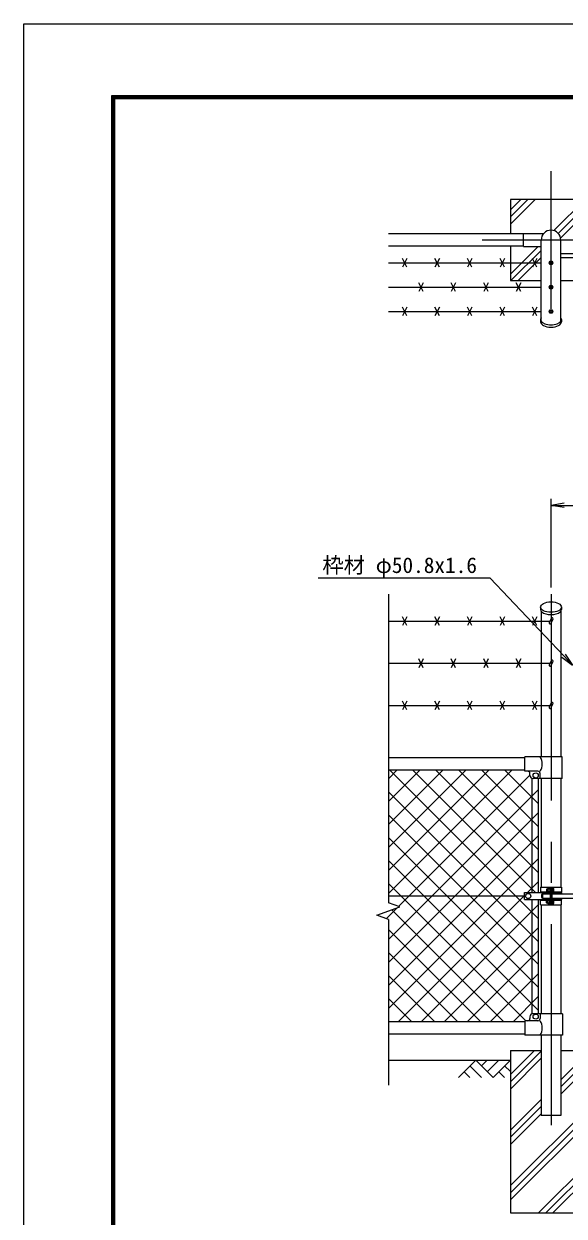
# Model space of a CAD drawing. Units: millimetres, scale not verified. Extents: x -4200 to 4200, y -2970 to 2970.
# Drawn here: x -4200 to -2539, y -699 to 2970 of the extents above; entities that cross this region are included whole.
import ezdxf
from ezdxf.enums import TextEntityAlignment as Align

# ---------------------------------------------------------------- set-up
doc = ezdxf.new("R2010")
doc.units = ezdxf.units.MM
doc.header["$LTSCALE"] = 20
doc.linetypes.add('USER1', pattern=[50.8, 31.75, -6.35, 6.35, -6.35])
for name, color, linetype, lineweight in [('0-0_D-STR-TXT', 7, 'Continuous', 9), ('0-1_D-TTL', 7, 'Continuous', 9), ('0-3_D-STR4', 7, 'Continuous', 9), ('0-4_D-BMK', 2, 'USER1', 13), ('0-5_D-STR1', 1, 'Continuous', 18), ('0-6_D-BGD', 7, 'Continuous', 9), ('0-7_D-DCR-HCH', 7, 'Continuous', 9), ('0-8_D-STR3', 3, 'Continuous', 13), ('0-9_D-STR-DIM', 7, 'Continuous', 9), ('0-A_0', 7, 'Continuous', 9), ('0-B_D-STR2', 7, 'Continuous', 9)]:
    doc.layers.add(name, color=color, linetype=linetype, lineweight=lineweight)
doc.styles.add('ＭＳ ゴシック', font='')
doc.styles.get('ＭＳ ゴシック').set_extended_font_data('MS Gothic')

# ---------------------------------------------------------------- blocks, each defined once
blk = doc.blocks.new('_Open')
at = {"layer": '0-A_0'}
blk.add_line((-20, 3.33), (0, 0), dxfattribs=at)
blk.add_lwpolyline([(-20, -3.33), (0, 0), (-20, 0)], dxfattribs=at)
blk = doc.blocks.new('MLeader9')
at = {"layer": '0-0_D-STR-TXT'}
blk.add_line((-2535.88, 1030.78), (-2513.21, 997.16), dxfattribs=at)
for points in [[(-2540.72, 1026.19), (-2766.16, 1264.11), (-3288.23, 1264.11), (-3295.43, 1264.11)], [(-2545.56, 1021.61), (-2513.21, 997.16), (-2540.72, 1026.19)]]:
    blk.add_lwpolyline(points, dxfattribs=at)

msp = doc.modelspace()

# ---------------------------------------------------------------- linework, layer by layer
at = {"layer": '0-1_D-TTL', "color": 2, "lineweight": 18}
msp.add_lwpolyline([(-4200, 2970), (4200, 2970), (4200, -2970), (-4200, -2970)], close=True, dxfattribs=at)
at = {"layer": '0-1_D-TTL'}
for points in [[(-3930, 2750), (3930, 2750), (3930, -2750), (-3930, -2750)], [(-3927.5, 2747.5), (3927.5, 2747.5), (3927.5, -2747.5), (-3927.5, -2747.5)], [(-3925, 2745), (3925, 2745), (3925, -2745), (-3925, -2745)], [(-3922.5, 2742.5), (3922.5, 2742.5), (3922.5, -2742.5), (-3922.5, -2742.5)], [(-3920, 2740), (3920, 2740), (3920, -2740), (-3920, -2740)]]:
    msp.add_lwpolyline(points, close=True, dxfattribs=at)
at = {"layer": '0-3_D-STR4'}
for p, q in [((-2704.32, 2429.85), (-2704.32, 2323.85)), ((-2704.32, -188.63), (-2704.32, -688.63)), ((-2704.32, -188.63), (-2609.57, -188.63)), ((-2549.07, -188.63), (-2454.32, -188.63)), ((-2704.32, -688.63), (-2454.32, -688.63))]:
    msp.add_line(p, q, dxfattribs=at)
for points in [[(-2454.32, 2324.55), (-2454.32, 2429.85), (-2704.32, 2429.85)], [(-2704.32, 2285.85), (-2704.32, 2179.85), (-2609.57, 2179.85)], [(-2549.07, 2179.85), (-2454.32, 2179.85), (-2454.32, 2250.65)]]:
    msp.add_lwpolyline(points, dxfattribs=at)
at = {"layer": '0-4_D-BMK'}
for p, q in [((-2579.32, 2092.72), (-2579.32, 2516.99)), ((-2367.19, 2304.85), (-2791.45, 2304.85)), ((-2579.32, 1215.52), (-2579.32, -418.63))]:
    msp.add_line(p, q, dxfattribs=at)
at = {"layer": '0-5_D-STR1'}
for p, q in [((-2664.32, 2323.85), (-3079.32, 2323.85)), ((-2664.32, 2285.85), (-3079.32, 2285.85)), ((-2609.57, 2054.48), (-2609.57, 2304.85)), ((-2549.07, 2054.48), (-2549.07, 2304.85)), ((-2611.42, 2059.85), (-2611.42, 2052.93)), ((-2547.22, 2059.85), (-2547.22, 2052.93)), ((-2611.42, 1175.37), (-2611.42, 1168.44)), ((-2547.22, 1175.37), (-2547.22, 1168.44)), ((-2609.57, 1163.07), (-2609.57, 714.37)), ((-2549.07, 1163.07), (-2549.07, 714.37)), ((-2659.32, 711.37), (-3079.32, 711.37)), ((-2659.32, 673.37), (-3079.32, 673.37)), ((-2609.57, 648.37), (-2609.57, 313.87)), ((-2549.07, 648.37), (-2549.07, 313.87)), ((-2609.57, 298.87), (-2609.57, 296.87)), ((-2549.07, 298.87), (-2549.07, 296.87)), ((-2609.57, 275.87), (-2609.57, 273.87)), ((-2609.57, 258.87), (-2609.57, -75.63)), ((-2549.07, 275.87), (-2549.07, 273.87)), ((-2549.07, 258.87), (-2549.07, -75.63)), ((-2659.32, -100.63), (-3079.32, -100.63)), ((-2659.32, -138.63), (-3079.32, -138.63)), ((-2609.57, -141.63), (-2609.57, -388.63)), ((-2549.07, -141.63), (-2549.07, -388.63)), ((-2549.07, -388.63), (-2609.57, -388.63))]:
    msp.add_line(p, q, dxfattribs=at)
msp.add_arc((-2579.32, 2304.85), 30.25, 0, 180, dxfattribs=at)
for centre, major_axis, start_param, end_param in [((-2579.32, 2059.85), (32.1, 0), 2.8004339, 6.6243441), ((-2579.32, 2052.93), (32.1, 0), 3.1415927, 6.2831853), ((-2579.32, 1168.44), (-32.1, 0), 6.2831853, 9.424778)]:
    msp.add_ellipse(centre, major_axis=major_axis, ratio=0.5, start_param=start_param, end_param=end_param, dxfattribs=at)
msp.add_ellipse((-2579.32, 1175.37), major_axis=(-32.1, 0), ratio=0.5, dxfattribs=at)
at = {"layer": '0-6_D-BGD'}
msp.add_line((-3079.32, -218.63), (-2704.32, -218.63), dxfattribs=at)
at = {"layer": '0-7_D-DCR-HCH'}
for p, q in [((-2704.32, 2353.63), (-2628.1, 2429.85)), ((-2704.32, 2375.73), (-2650.2, 2429.85)), ((-2704.32, 2397.83), (-2672.3, 2429.85)), ((-2569.65, 2334.68), (-2474.47, 2429.85)), ((-2556.2, 2326.03), (-2454.32, 2427.91)), ((-2548.68, 2311.46), (-2454.32, 2405.81)), ((-2704.32, 2200), (-2619.17, 2285.15)), ((-2702.37, 2179.85), (-2609.57, 2272.66)), ((-2680.28, 2179.85), (-2609.48, 2250.65)), ((-2618.57, 2263.65), (-2609.57, 2272.66)), ((-2810.75, -218.63), (-2863.96, -271.84)), ((-2810.75, -218.63), (-2757.53, -271.84)), ((-2793.1, -236.46), (-2775.27, -218.63)), ((-2775.27, -254.11), (-2739.8, -218.63)), ((-2757.53, -271.84), (-2704.32, -218.63)), ((-2704.32, -263.23), (-2629.72, -188.63)), ((-2704.32, -285.33), (-2609.57, -190.58)), ((-2704.32, -307.43), (-2609.57, -212.68)), ((-2549.07, -278.69), (-2459.01, -188.63)), ((-2549.07, -300.79), (-2454.32, -206.04)), ((-2846.22, -254.11), (-2828.4, -271.84)), ((-2828.48, -236.37), (-2792.85, -271.84)), ((-2739.8, -254.11), (-2721.98, -271.84)), ((-2722.06, -236.37), (-2704.32, -254.03)), ((-2549.07, -322.89), (-2454.32, -228.14)), ((-2704.32, -433.94), (-2609.57, -339.19)), ((-2704.32, -604.65), (-2454.32, -354.65)), ((-2704.32, -456.04), (-2609.57, -361.29)), ((-2704.32, -626.75), (-2454.32, -376.75)), ((-2704.32, -478.14), (-2609.57, -383.39)), ((-2704.32, -648.84), (-2454.32, -398.84)), ((-2617.6, -688.63), (-2454.32, -525.36)), ((-2595.5, -688.63), (-2454.32, -547.46)), ((-2573.4, -688.63), (-2454.32, -569.55))]:
    msp.add_line(p, q, dxfattribs=at)
at = {"layer": '0-8_D-STR3'}
for p, q in [((-2664.32, 2285.15), (-2609.57, 2285.15)), ((-3022.61, 2248.27), (-3036.03, 2221.44)), ((-3022.61, 2221.44), (-3036.03, 2248.27)), ((-2922.61, 2248.27), (-2936.03, 2221.44)), ((-2922.61, 2221.44), (-2936.03, 2248.27)), ((-2822.61, 2248.27), (-2836.03, 2221.44)), ((-2822.61, 2221.44), (-2836.03, 2248.27)), ((-2722.61, 2248.27), (-2736.03, 2221.44)), ((-2722.61, 2221.44), (-2736.03, 2248.27)), ((-2622.61, 2248.27), (-2636.03, 2221.44)), ((-2622.61, 2221.44), (-2636.03, 2248.27)), ((-2585.1, 2234.85), (-2582.21, 2239.85)), ((-2582.21, 2239.85), (-2576.44, 2239.85)), ((-2576.44, 2239.85), (-2573.55, 2234.85)), ((-2549.07, 2263.65), (-2448.72, 2263.65)), ((-2549.07, 2250.65), (-2448.72, 2250.65)), ((-3079.32, 2234.85), (-2609.57, 2234.85)), ((-2582.21, 2229.85), (-2585.1, 2234.85)), ((-2972.61, 2173.27), (-2986.03, 2146.44)), ((-2972.61, 2146.44), (-2986.03, 2173.27)), ((-2872.61, 2173.27), (-2886.03, 2146.44)), ((-2872.61, 2146.44), (-2886.03, 2173.27)), ((-2772.61, 2173.27), (-2786.03, 2146.44)), ((-2772.61, 2146.44), (-2786.03, 2173.27)), ((-2672.61, 2173.27), (-2686.03, 2146.44)), ((-2672.61, 2146.44), (-2686.03, 2173.27)), ((-2585.1, 2159.85), (-2582.21, 2164.85)), ((-2582.21, 2164.85), (-2576.44, 2164.85)), ((-2576.44, 2164.85), (-2573.55, 2159.85)), ((-3079.32, 2159.85), (-2609.57, 2159.85)), ((-2582.21, 2154.85), (-2585.1, 2159.85)), ((-3022.61, 2098.27), (-3036.03, 2071.44)), ((-3022.61, 2071.44), (-3036.03, 2098.27)), ((-2922.61, 2098.27), (-2936.03, 2071.44)), ((-2922.61, 2071.44), (-2936.03, 2098.27)), ((-2822.61, 2098.27), (-2836.03, 2071.44)), ((-2822.61, 2071.44), (-2836.03, 2098.27)), ((-2722.61, 2098.27), (-2736.03, 2071.44)), ((-2722.61, 2071.44), (-2736.03, 2098.27)), ((-2622.61, 2098.27), (-2636.03, 2071.44)), ((-2622.61, 2071.44), (-2636.03, 2098.27)), ((-3079.32, 2084.85), (-2609.57, 2084.85)), ((-2585.1, 2084.85), (-2582.21, 2089.85)), ((-2582.21, 2079.85), (-2585.1, 2084.85)), ((-2582.21, 2089.85), (-2576.44, 2089.85)), ((-2576.44, 2089.85), (-2573.55, 2084.85)), ((-3022.61, 1145.78), (-3036.03, 1118.95)), ((-3022.61, 1118.95), (-3036.03, 1145.78)), ((-2922.61, 1145.78), (-2936.03, 1118.95)), ((-2922.61, 1118.95), (-2936.03, 1145.78)), ((-2822.61, 1145.78), (-2836.03, 1118.95)), ((-2822.61, 1118.95), (-2836.03, 1145.78)), ((-2722.61, 1145.78), (-2736.03, 1118.95)), ((-2722.61, 1118.95), (-2736.03, 1145.78)), ((-2622.61, 1145.78), (-2636.03, 1118.95)), ((-2622.61, 1118.95), (-2636.03, 1145.78)), ((-2578.89, 1140.4), (-2584.84, 1127.64)), ((-2573.45, 1137.86), (-2579.4, 1125.1)), ((-3079.32, 1132.37), (-2582.63, 1132.37)), ((-3079.32, 1002.37), (-2582.63, 1002.37)), ((-2972.61, 1015.78), (-2986.03, 988.95)), ((-2972.61, 988.95), (-2986.03, 1015.78)), ((-2872.61, 1015.78), (-2886.03, 988.95)), ((-2872.61, 988.95), (-2886.03, 1015.78)), ((-2772.61, 1015.78), (-2786.03, 988.95)), ((-2772.61, 988.95), (-2786.03, 1015.78)), ((-2672.61, 1015.78), (-2686.03, 988.95)), ((-2672.61, 988.95), (-2686.03, 1015.78)), ((-2578.89, 1010.4), (-2584.84, 997.64)), ((-2573.45, 1007.86), (-2579.4, 995.1)), ((-3022.61, 885.78), (-3036.03, 858.95)), ((-3022.61, 858.95), (-3036.03, 885.78)), ((-2922.61, 885.78), (-2936.03, 858.95)), ((-2922.61, 858.95), (-2936.03, 885.78)), ((-2822.61, 885.78), (-2836.03, 858.95)), ((-2822.61, 858.95), (-2836.03, 885.78)), ((-2722.61, 885.78), (-2736.03, 858.95)), ((-2722.61, 858.95), (-2736.03, 885.78)), ((-2622.61, 885.78), (-2636.03, 858.95)), ((-2622.61, 858.95), (-2636.03, 885.78)), ((-3079.32, 872.37), (-2582.63, 872.37)), ((-2578.89, 880.4), (-2584.84, 867.64)), ((-2573.45, 877.86), (-2579.4, 865.1)), ((-2544.62, 714.37), (-2659.32, 714.37)), ((-2659.32, 670.37), (-2659.32, 714.37)), ((-2544.62, 648.37), (-2544.62, 714.37)), ((-2619.72, 670.37), (-2659.32, 670.37)), ((-2644.32, 658.37), (-2644.32, 663.37)), ((-2612.72, 648.37), (-2612.72, 663.37)), ((-2637.82, 649), (-2637.82, 296.87)), ((-2544.62, 648.37), (-2634.32, 648.37)), ((-2618.82, 648.37), (-2618.82, 296.87)), ((-2661.32, 275.87), (-2661.32, 296.87)), ((-2661.32, 296.87), (-2588.43, 296.87)), ((-2611.87, 313.87), (-2546.77, 313.87)), ((-2611.87, 313.87), (-2611.87, 298.87)), ((-2611.87, 298.87), (-2588.72, 298.87)), ((-2593.02, 307.19), (-2592.34, 307.87)), ((-2593.02, 307.19), (-2593.02, 300.54)), ((-2588.72, 307.19), (-2593.02, 307.19)), ((-2593.02, 300.54), (-2592.34, 299.87)), ((-2588.72, 300.54), (-2593.02, 300.54)), ((-2588.72, 307.87), (-2592.34, 307.87)), ((-2592.34, 307.87), (-2592.34, 299.87)), ((-2588.72, 299.87), (-2592.34, 299.87)), ((-2588.72, 309.69), (-2588.72, 298.09)), ((-2583.22, 311.37), (-2588.12, 311.37)), ((-2583.22, 307.87), (-2588.12, 307.87)), ((-2583.22, 299.87), (-2588.12, 299.87)), ((-2583.22, 296.37), (-2588.12, 296.37)), ((-2581.62, 312.37), (-2583.22, 312.37)), ((-2583.22, 312.37), (-2583.22, 295.37)), ((-2581.62, 295.37), (-2583.22, 295.37)), ((-2581.62, 313.87), (-2581.62, 258.87)), ((-2579.32, 313.87), (-2579.32, 258.87)), ((-2577.02, 313.87), (-2577.02, 258.87)), ((-2577.02, 312.77), (-2577.02, 294.97)), ((-2577.02, 311.37), (-2572.12, 311.37)), ((-2577.02, 307.87), (-2572.12, 307.87)), ((-2577.02, 299.87), (-2572.12, 299.87)), ((-2577.02, 296.37), (-2572.12, 296.37)), ((-2571.81, 296.87), (-2546.52, 296.87)), ((-2571.52, 309.69), (-2571.52, 298.09)), ((-2571.52, 298.87), (-2546.77, 298.87)), ((-2546.77, 313.87), (-2546.77, 298.87)), ((-2546.52, 292.87), (-2546.52, 296.87)), ((-2661.32, 286.37), (-3079.32, 286.37)), ((-2661.32, 275.87), (-2588.43, 275.87)), ((-2637.82, 275.87), (-2637.82, -76.27)), ((-2618.82, 275.87), (-2618.82, -75.63)), ((-2611.87, 273.87), (-2588.72, 273.87)), ((-2611.87, 258.87), (-2611.87, 273.87)), ((-2611.87, 258.87), (-2546.77, 258.87)), ((-2608.67, 289.87), (-2608.67, 282.87)), ((-2608.67, 289.87), (-2608.67, 282.87)), ((-2605.67, 292.87), (-2581.62, 292.87)), ((-2605.67, 292.87), (-2605.67, 279.87)), ((-2605.67, 279.87), (-2581.62, 279.87)), ((-2593.02, 272.19), (-2592.34, 272.87)), ((-2588.72, 272.19), (-2593.02, 272.19)), ((-2593.02, 265.54), (-2593.02, 272.19)), ((-2588.72, 265.54), (-2593.02, 265.54)), ((-2593.02, 265.54), (-2592.34, 264.87)), ((-2592.34, 264.87), (-2592.34, 272.87)), ((-2588.72, 272.87), (-2592.34, 272.87)), ((-2588.72, 264.87), (-2592.34, 264.87)), ((-2588.72, 263.05), (-2588.72, 274.65)), ((-2583.22, 276.37), (-2588.12, 276.37)), ((-2583.22, 272.87), (-2588.12, 272.87)), ((-2583.22, 264.87), (-2588.12, 264.87)), ((-2583.22, 261.37), (-2588.12, 261.37)), ((-2583.22, 260.37), (-2583.22, 277.37)), ((-2581.62, 277.37), (-2583.22, 277.37)), ((-2581.62, 260.37), (-2583.22, 260.37)), ((-2577.02, 292.87), (-2448.67, 292.87)), ((-2577.02, 279.87), (-2448.67, 279.87)), ((-2577.02, 276.37), (-2572.12, 276.37)), ((-2577.02, 272.87), (-2572.12, 272.87)), ((-2577.02, 264.87), (-2572.12, 264.87)), ((-2577.02, 261.37), (-2572.12, 261.37)), ((-2571.81, 275.87), (-2546.52, 275.87)), ((-2571.62, 273.87), (-2546.77, 273.87)), ((-2571.52, 274.69), (-2571.52, 263.09)), ((-2546.77, 258.87), (-2546.77, 273.87)), ((-2546.52, 275.87), (-2546.52, 279.87)), ((-2619.72, -97.63), (-2659.32, -97.63)), ((-2659.32, -97.63), (-2659.32, -141.63)), ((-2644.32, -85.63), (-2644.32, -90.63)), ((-2543.62, -75.63), (-2634.32, -75.63)), ((-2612.72, -75.63), (-2612.72, -90.63)), ((-2543.62, -75.63), (-2543.62, -141.63)), ((-2543.62, -141.63), (-2659.32, -141.63))]:
    msp.add_line(p, q, dxfattribs=at)
for points in [[(-2664.32, 2285.15), (-2664.32, 2324.55), (-2602.28, 2324.55)], [(-2573.55, 2234.85), (-2576.44, 2229.85), (-2582.21, 2229.85)], [(-2573.55, 2159.85), (-2576.44, 2154.85), (-2582.21, 2154.85)], [(-2573.55, 2084.85), (-2576.44, 2079.85), (-2582.21, 2079.85)]]:
    msp.add_lwpolyline(points, dxfattribs=at)
for centre, radius in [((-2579.32, 2234.85), 4.9), ((-2579.32, 2234.85), 3), ((-2579.32, 2159.85), 4.9), ((-2579.32, 2159.85), 3), ((-2579.32, 2084.85), 4.9), ((-2579.32, 2084.85), 3), ((-2626.32, 657.37), 8), ((-2649.32, 286.37), 8), ((-2626.32, -84.63), 8)]:
    msp.add_circle(centre, radius, dxfattribs=at)
for centre, radius, start, end in [((-2576.17, 1139.13), 3, 334.99524, 154.99707), ((-2582.12, 1126.37), 3, 154.99707, 334.99524), ((-2582.12, 996.37), 3, 154.99707, 334.99524), ((-2576.17, 1009.13), 3, 334.99524, 154.99707), ((-2576.17, 879.13), 3, 334.99524, 154.99707), ((-2582.12, 866.37), 3, 154.99707, 334.99524), ((-2646.94, 692.37), 40.68, 327.25964, 32.74036), ((-2651.32, 663.37), 7, 0, 90), ((-2619.72, 663.37), 7, 0, 90), ((-2634.32, 658.37), 10, 180, 270), ((-2585.87, 309.62), 2.85, 142.09851, 217.90149), ((-2575.09, 303.87), 13.63, 162.93847, 197.06153), ((-2585.87, 298.12), 2.85, 142.14171, 217.85829), ((-2585.16, 303.87), 13.63, 342.93847, 17.06153), ((-2574.37, 309.62), 2.85, 322.09851, 37.90149), ((-2574.37, 298.12), 2.85, 322.14171, 37.85829), ((-2605.67, 289.87), 3, 90, 180), ((-2605.67, 282.87), 3, 180, 270), ((-2585.87, 274.62), 2.85, 142.14171, 217.85829), ((-2575.09, 268.87), 13.63, 162.93847, 197.06153), ((-2585.87, 263.12), 2.85, 142.09851, 217.90149), ((-2585.16, 268.87), 13.63, 342.93847, 17.06153), ((-2574.37, 274.62), 2.85, 322.09851, 37.90149), ((-2574.37, 263.12), 2.85, 322.14171, 37.85829), ((-2651.32, -90.63), 7, 270, 0), ((-2634.32, -85.63), 10, 90, 180), ((-2619.72, -90.63), 7, 270, 0), ((-2646.94, -119.63), 40.68, 327.25964, 32.74036)]:
    msp.add_arc(centre, radius, start, end, dxfattribs=at)
at = {"layer": '0-9_D-STR-DIM'}
for p, q in [((-2579.32, 1235.52), (-2579.32, 1508.03)), ((-2539.32, 1488.03), (-1584.32, 1488.03)), ((-3079.32, 1215.52), (-3079.32, 265.59)), ((-3044.08, 252.77), (-3079.32, 265.59)), ((-3114.56, 227.12), (-3044.08, 252.77)), ((-3079.32, 214.29), (-3114.56, 227.12)), ((-3079.32, 214.29), (-3079.32, -295.94))]:
    msp.add_line(p, q, dxfattribs=at)
at = {"layer": '0-B_D-STR2'}
for p, q in [((-3079.32, 293.91), (-2699.87, 673.37)), ((-3079.32, 364.62), (-2770.58, 673.37)), ((-3079.32, 435.34), (-2841.29, 673.37)), ((-3079.32, 506.05), (-2912, 673.37)), ((-3079.32, 576.76), (-2982.71, 673.37)), ((-3079.32, 647.47), (-3053.42, 673.37)), ((-2618.82, 217.64), (-3074.55, 673.37)), ((-2627.34, 296.87), (-3003.84, 673.37)), ((-2618.82, 359.06), (-2933.13, 673.37)), ((-2618.82, 429.77), (-2862.42, 673.37)), ((-2618.82, 500.48), (-2791.71, 673.37)), ((-2618.82, 571.19), (-2721, 673.37)), ((-3048.24, 254.28), (-2644.32, 658.2)), ((-3079.32, 152.49), (-2618.82, 612.99)), ((-2618.82, 146.93), (-3079.32, 607.43)), ((-3079.32, 81.78), (-2618.82, 542.28)), ((-2618.82, 76.21), (-3079.32, 536.71)), ((-3079.32, 11.07), (-2618.82, 471.57)), ((-2618.82, 5.5), (-3079.32, 466)), ((-3079.32, -59.64), (-2618.82, 400.86)), ((-2618.82, -65.21), (-3079.32, 395.29)), ((-2657.11, -97.63), (-3079.32, 324.58)), ((-2652.11, 296.87), (-2618.82, 330.15)), ((-3049.6, -100.63), (-2661.32, 287.65)), ((-2978.89, -100.63), (-2618.82, 259.44)), ((-3085.86, 216.67), (-3053.01, 249.52)), ((-2724.82, -100.63), (-3069.11, 243.66)), ((-2908.18, -100.63), (-2618.82, 188.73)), ((-2795.53, -100.63), (-3079.32, 183.16)), ((-2866.24, -100.63), (-3079.32, 112.45)), ((-2837.47, -100.63), (-2618.82, 118.02)), ((-2936.95, -100.63), (-3079.32, 41.74)), ((-2766.76, -100.63), (-2618.82, 47.31)), ((-3007.66, -100.63), (-3079.32, -28.97)), ((-2696.05, -100.63), (-2619.35, -23.93))]:
    msp.add_line(p, q, dxfattribs=at)

# ---------------------------------------------------------------- block references
at = {"layer": '0-0_D-STR-TXT'}
msp.add_blockref('MLeader9', (0, 0), dxfattribs=at)
at = {"layer": '0-9_D-STR-DIM', "xscale": 2, "yscale": 2, "rotation": 180}
msp.add_blockref('_Open', (-2579.32, 1488.03), dxfattribs=at)

# ---------------------------------------------------------------- texts
at = {"layer": '0-0_D-STR-TXT', "style": 'ＭＳ ゴシック'}
msp.add_text('枠材 φ50.8x1.6', height=48.09, dxfattribs=at).set_placement((-3282.29, 1265.88), align=Align.BOTTOM_LEFT)

doc.saveas('drawing.dxf')
